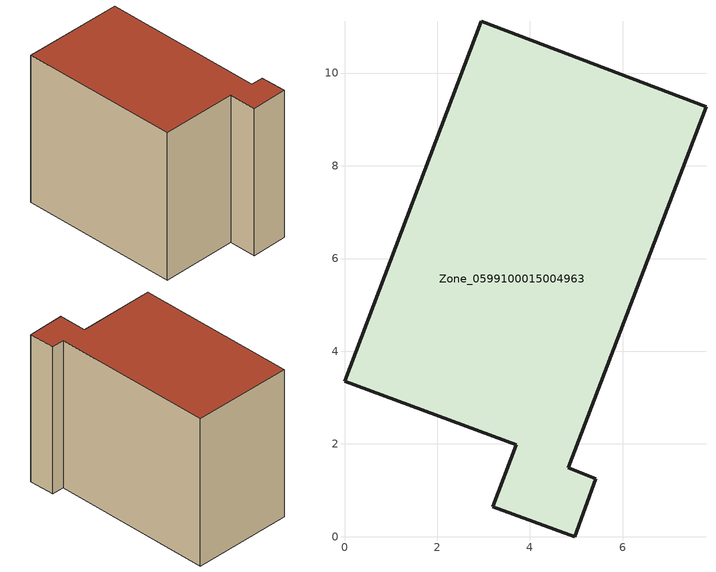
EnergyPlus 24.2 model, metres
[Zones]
Zone_0599100015004963
 floor ground (C_G): 5.42,1.25 4.97,0 3.2,0.64 3.71,1.98 0,3.35 2.95,11.12 7.8,9.28 4.83,1.48 z0.91
 wall outside (C_F): 7.8,9.28 2.95,11.12 0,3.35 3.71,1.98 3.2,0.64 4.97,0 5.42,1.25 4.83,1.48 7.8,9.28 z0.91:8.71
 roof outside (C_R): 3.2,0.64 4.97,0 5.42,1.25 4.83,1.48 7.8,9.28 2.95,11.12 0,3.35 3.71,1.98 z8.71
[BUILDING]
Pand.0599100015004963: North Axis=0; Terrain=City; Loads Convergence Tolerance Value=0.04; Temperature Convergence Tolerance Value=0.4; Solar Distribution=FullExterior; Maximum Number of Warmup Days=25; Minimum Number of Warmup Days=1
[Site:Location]
Rotterdam.The.Hague.AP_ZH_NLD Design_Conditions: Latitude=51.96; Longitude=4.45; Time Zone=1; Elevation=-4.5
[SITE:GROUNDTEMPERATURE:BUILDINGSURFACE]
18, 18, 18, 18, 18, 18, 18, 18, 18, 18, 18, 18
[MATERIAL] Thermal Absorptance=0.9; Solar Absorptance=0.7; Visible Absorptance=0.7
Name | Roughness | Thickness | Conductivity | Density | Specific Heat
G.TI.1965-1974 | MediumSmooth | 0.15 | 0.882353 | 540 | 1210
F.TI.1965-1974 | Rough | 0.3 | 0.697674 | 1920 | 840
R.TI.1965-1974 | MediumRough | 0.2 | 0.232558 | 1500 | 1000
[CONSTRUCTION]
C_G: G.TI.1965-1974
C_F: F.TI.1965-1974
C_R: R.TI.1965-1974
[ZONE]
Zone_0599100015004963: Type=1; Multiplier=1; Ceiling Height=Autocalculate; Volume=Autocalculate; Floor Area=autocalculate; Part of Total Floor Area=Yes
[ZONEINFILTRATION:DESIGNFLOWRATE]
Infil_Zone_0599100015004963: Zone or ZoneList or Space or SpaceList=Zone_0599100015004963; Schedule=AlwaysOn; Design Flow Rate Calculation Method=Flow/Area; Flow Rate per Floor Area=0.003; Constant Term Coefficient=1; Temperature Term Coefficient=0; Velocity Term Coefficient=0; Velocity Squared Term Coefficient=0
[HVACTEMPLATE:ZONE:IDEALLOADSAIRSYSTEM]
Zone_0599100015004963: Maximum Heating Supply Air Temperature=50; Minimum Cooling Supply Air Temperature=13; Maximum Heating Supply Air Humidity Ratio=0.0156; Minimum Cooling Supply Air Humidity Ratio=0.0077; Heating Limit=NoLimit; Cooling Limit=NoLimit; Dehumidification Control Type=ConstantSensibleHeatRatio; Cooling Sensible Heat Ratio=0.7; Dehumidification Setpoint=60; Humidification Control Type=None; Humidification Setpoint=30; Outdoor Air Method=None; Outdoor Air Flow Rate per Person=0.00944; Outdoor Air Flow Rate per Zone Floor Area=0; Outdoor Air Flow Rate per Zone=0; Demand Controlled Ventilation Type=None; Outdoor Air Economizer Type=NoEconomizer; Heat Recovery Type=None; Sensible Heat Recovery Effectiveness=0.7; Latent Heat Recovery Effectiveness=0.65
[ZONECONTROL:THERMOSTAT]
ThermostatControl_Zone_0599100015004963: Zone or ZoneList=Zone_0599100015004963; Control Type Schedule=DualSetpointControlType; Control 1=Thermostat_Zone_0599100015004963; Temperature Difference Between Cutout And Setpoint=0
[THERMOSTATSETPOINT:DUALSETPOINT]
Thermostat_Zone_0599100015004963: Heating Setpoint Temperature Schedule=HeatingSetpoint_Zone_0599100015004963; Cooling Setpoint Temperature Schedule=CoolingSetpoint_Zone_0599100015004963
[SCHEDULE:COMPACT]
HeatingSetpoint_Zone_0599100015004963: Through: 12/31, For: AllDays, Until: 24:00, 21
CoolingSetpoint_Zone_0599100015004963: Through: 12/31, For: AllDays, Until: 24:00, 24
DualSetpointControlType: Through: 12/31, For: AllDays, Until: 24:00, 4
AlwaysOn: Through: 12/31, For: AllDays, Until: 24:00, 1
